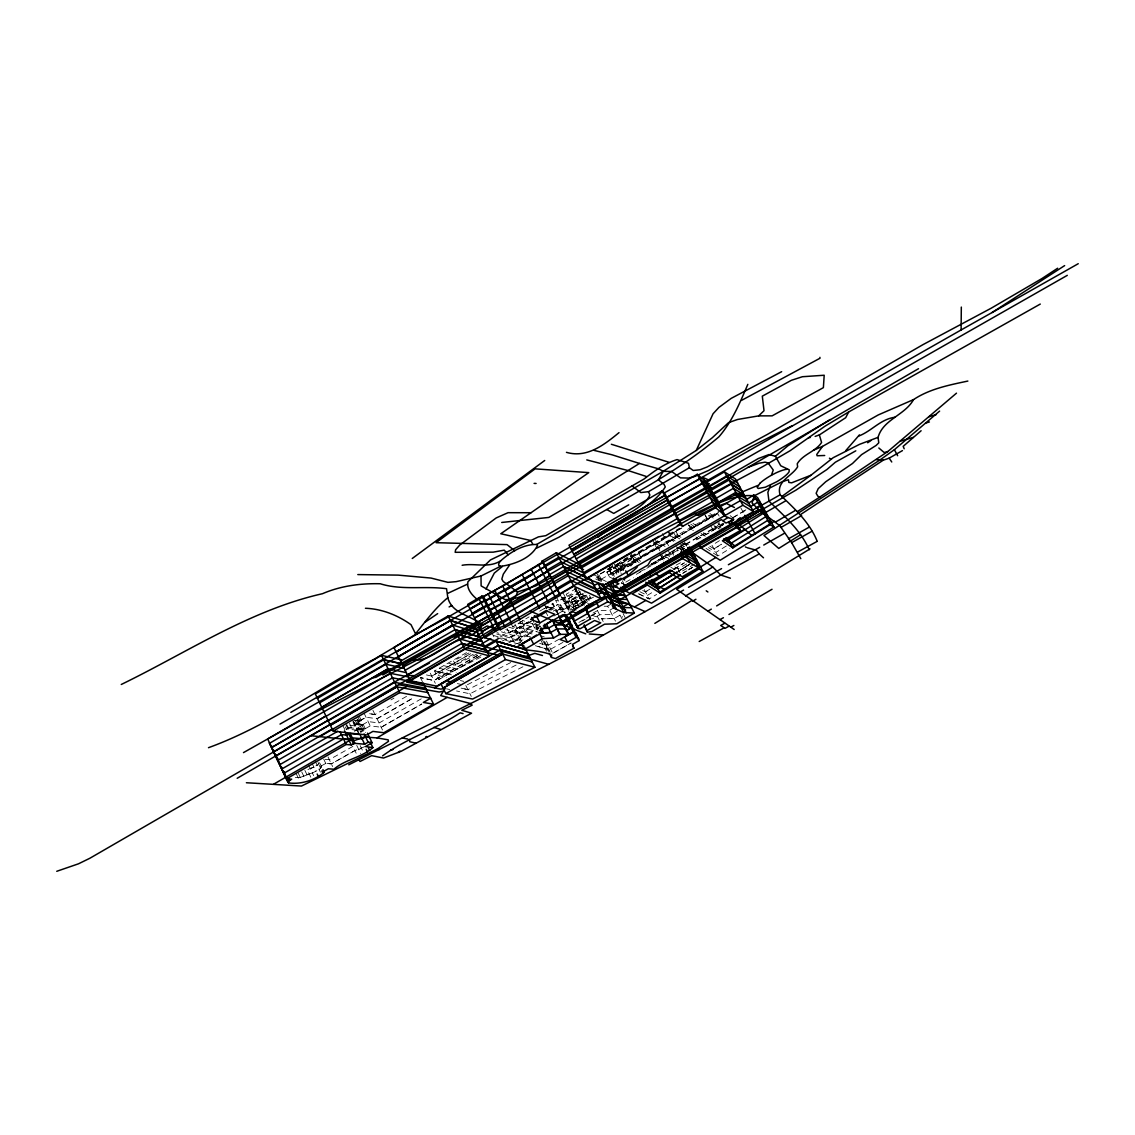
<?xml version="1.0" encoding="UTF-8"?>
<svg xmlns="http://www.w3.org/2000/svg" width="1135" height="1135" viewBox="0 0 1135 1135"><rect width="100%" height="100%" fill="white"/><g stroke="black" fill="none" stroke-linecap="round" stroke-linejoin="round"><path stroke-width="0.75" stroke-dasharray="5 3.75" d="M537.451 630.195L536.146 624.931L522.327 620.363M559.285 639.147L548.503 645.106L544.516 643.928L544.616 641.374L550.262 652.341M562.932 642.382L550.617 649.192L546.602 647.986L546.744 645.503L542.97 644.325M546.644 648.042L546.772 645.56M548.758 652.171L548.872 649.646L535.309 645.631M631.94 557.98L632.606 556.306L682.575 527.42L632.606 556.306M630.748 566.223L635.189 561.144L718.611 513.134L612.063 574.849L607.111 565.485M354.205 720.285L360.178 721.363L357.085 724.371M319.644 762.706L317.133 765.26L307.344 769.842L311.217 778.042M321.631 766.905L320.552 768.168L318.58 764.039L319.673 762.763L321.631 766.905L320.027 766.65M362.902 731.195L364.236 729.748L356.773 728.429L363.384 724.74L359.355 724.073L355.879 726.003L346.047 724.939L348.119 729.237L357.922 730.245L361.398 728.301L365.399 728.897L360.121 731.905L365.427 728.954M631.968 558.051L623.172 565.954L610.9 573.218L613.907 574.438L609.467 576.92L604.458 567.443M319.119 769.445L320.581 768.225M358.901 722.952L351.481 727.606M354.602 731.167L362.221 725.577L354.773 724.286L361.341 720.526M540.359 633.117C531.393 628.847 521.887 628.606 512.694 626.775L529.109 616.858M531.279 621.1L514.879 631.074L519.234 632.507L525.491 631.925L532.116 634.025M531.322 621.171L514.921 631.131L519.262 632.578M528.555 634.337L537.181 628.875L532.741 620.235M742.857 511.601L745.851 509.771M359.086 728.514L354.574 731.11M647.986 566.521L685.129 543.112L687.725 544.871M681.099 550.376L684.065 548.503L681.128 550.432M639.161 572.437L645.148 568.649M651.149 564.875L687.101 542.204L688.363 544.516M681.497 550.404L684.519 548.574M724.016 523.49L706.183 534.585L704.906 532.258M732.884 517.858L746.262 509.544M673.481 569.529L683.951 563.045M688.846 564.705L678.389 571.245L688.874 564.762M674.303 569.132L684.561 562.776M692.279 567.358L683.313 572.962L692.307 567.415M719.476 540.686L712 545.268L717.845 555.966L729.819 548.631M709.801 546.105L713.986 548.886L722.881 543.268M713.986 548.886L721.434 544.247M647.376 595.393L653.263 591.789M682.518 573.473L692.79 567.145M638.721 593.832L649.263 598.925L656.626 594.414M611.978 603.508L607.622 606.189L604.09 606.246L607.665 606.246L615.51 621.171M726.357 545.978L715.901 552.39L708.481 547.567M614.134 607.594L609.779 610.289L597.45 610.602L591.775 613.794M617.752 610.814L611.949 614.39L599.62 614.744L592.541 618.774M614.106 618.49L601.777 618.845L614.134 618.561L621.2 614.517L622.604 617.199M612.489 566.067L608.374 568.422L611.382 569.671L606.97 572.21M610.942 573.274L623.214 566.024M556.93 614.418L563.471 610.559L563.088 608.403L560.349 607.055L553.213 611.155M539.721 611.141L545.935 607.58L555.242 607.792L550.759 610.332M652.441 539.451L657.477 548.829L717.561 513.247L719.533 516.822M668.572 545.793L664.344 537.947L681.951 527.789M712.95 529.094L723.179 523.207M544.162 608.771L553.057 603.593L558.874 614.787M583.291 593.307L571.231 600.174L571.6 601.933L576.126 601.394L587.348 594.853M564.038 601.706L566.464 602.146L580.68 594.016L586.951 596.556L573.374 604.288L573.771 606.076L578.254 605.466L590.924 598.159L589.462 595.393M712.979 529.151L683.568 545.481L681.667 541.977M712.44 528.797L671.977 552.107L672.615 552.475M733.125 517.404L746.532 509.7M623.725 559.456L629.826 555.909M600.372 573.87L679.61 528.144M600.415 573.941L632.181 555.497M670.104 535.536L613.581 568.082L617.568 570.451M654.299 543.693L654.98 544.162L664.954 538.288M654.98 544.162L664.982 538.345L664.301 537.891M639.147 562.549L633.273 558.619L618.008 567.472L624.193 570.706M601.224 579.233L634.578 559.995M718.611 512.396L690.534 528.669L693.357 530.584M619.951 571.118L635.217 562.279L631.358 555.029L640.651 561.286M619.98 571.189L635.26 562.35M361.37 728.244L357.922 730.245L353.865 721.832M562.832 597.904L569.387 610.502L561.868 597.549L564.308 598.003L577.062 590.626M469.237 654.455L431.726 676.091L425.086 674.63M390.937 699.912L393.944 698.181M431.754 676.148L470.77 653.661M617.539 570.394L657.889 547.169L660.641 548.787L657.86 547.113M359.767 720.796L366.009 717.192L377.033 718.739L413.126 698.025M359.809 720.853L366.037 717.263M406.529 696.365L374.976 714.497L368.648 713.574L375.004 714.553M528.584 634.394L519.291 639.686L523.618 641.062M651.249 564.024L672.644 552.546L672.005 552.163L673.622 555.143M625.371 585.163L621.483 582.979L624.449 581.262M636.309 574.338L645.262 569.245M723.307 524.498L696.62 539.834L694.62 536.174M625.782 582.113L633.472 577.758M466.513 652.597L434.521 670.913L438.791 679.482L479.963 655.888M611.354 569.614L606.941 572.153L612.091 574.906M634.536 559.924L720.299 510.537M548.929 609.608L557.782 604.515L560.846 605.523L567.613 601.72L570.777 603.04L585.561 594.641L570.749 602.969L567.585 601.663L560.818 605.452M548.971 609.665L557.81 604.572M672.104 539.253L615.539 571.785L619.511 574.126M617.241 571.175L656.839 548.432L657.505 548.886M717.334 513.602L709.843 517.83L708.524 515.418M576.296 589.576L578.822 596.428L565.131 604.246L566.266 605.991L568.663 606.36L582.893 598.23L589.164 600.784L575.573 608.502M477.48 655.42L433.91 680.489L420.702 677.723M477.509 655.477L433.939 680.56L420.659 677.652M560.08 608.942L555.653 611.481L560.108 608.998L563.13 609.921L569.912 606.133M377.033 718.739L413.097 697.968M572.281 609.75L585.092 602.444L589.76 604.26M651.831 565.06L663.833 558.221M571.075 611.864L583.234 604.884L580.779 598.145L586.823 595.109M574.154 610.176L583.276 604.941L574.381 587.944M421.255 698.819L379.104 722.995L368.123 721.576L361.866 725.109L350.119 723.662M381.204 727.308L421.851 703.955L381.176 727.251L370.223 725.889L363.952 729.422L345.522 727.209M312.409 773.006L319.148 769.502M509.274 632.805L529.846 621.015L509.317 632.876L504.422 631.273M548.914 610.289L551.936 608.63L550.39 605.636M666.898 542.686L707.758 519.603M473.252 654.271L436.649 675.197L446.807 677.496M537.976 622.008L511.502 637.175L496.988 632.677M438.819 679.553L481.51 655.079M553.908 616.064L562.506 611.212L565.244 612.531L563.088 608.403M513.729 641.53L540.26 626.449L538.004 622.079M651.291 564.095L661.96 557.966M646.709 568.323L678.134 550.418M723.406 524.682L715.901 528.896L713.915 525.264M578.893 622.434L590.313 615.95M576.552 588.412L566.195 594.229L574.523 610.204M568.465 598.599L580.283 591.874M580.311 591.945L568.493 598.656L565.301 597.251L558.519 601.053M575.927 610.233L575.544 608.445L589.136 600.727L584.809 592.456M563.102 609.864L569.884 606.062L573.062 607.409L590.796 597.28M573.062 607.409L590.824 597.351M676.077 565.173L681.922 561.938M582.085 620.973L585.107 619.256M591.165 615.823L595.705 613.255L599.323 620.164M591.193 615.879L595.733 613.311M364.86 746.603L354.9 750.561L331.321 763.841L325.759 763.429L319.999 766.593L318.027 762.45M354.9 750.561L331.349 763.912L325.731 763.358M686.774 563.896L678.021 568.763L673.438 566.181M694.492 564.152L679.964 572.366L676.744 566.408M565.329 597.322L558.562 601.124L555.483 600.089L562.307 613.226M552.717 653.292L571.175 642.977L552.759 653.349L546.432 641.076M593.591 597.095L583.049 602.472L585.461 609.14M468.968 652.951L453.475 660.854L457.547 668.997M499.953 637.146L515.446 629.23L521.703 641.431L496.704 633.997M477.197 653.817L455.532 664.954L445.26 662.4M502.01 641.162L517.546 633.316L505.784 629.627M480.829 657.122L457.575 669.054L442.196 665.266M508.75 642.892L519.631 637.402L499.556 631.259M517.035 643.815L520.142 642.226M467.379 684.731L510.892 662.457M516.127 665.053L467.904 689.654L461.165 688.193M522.894 666.784L469.975 693.783L456.54 690.96M303.726 776.127L309.302 773.985M310.394 768.764L313.884 767.118M358.731 749.469L361.483 748.334M346.147 729.379L351.453 727.535M300.307 777.447L303.698 776.07M312.38 772.949L306.861 774.567M300.278 777.376L292.958 777.702M530.996 637.232L527.676 636.167L521.462 636.848L517.092 635.373L534.968 624.548L541.466 624.222M518.042 623.782L521.135 623.441L534.443 627.754M546.332 607.849L554.249 607.395M325.149 759.343L329.334 759.67L352.886 746.39L356.177 753.229M359.313 724.002L363.356 724.683M356.801 728.5L364.236 729.748M357.298 719.831L361.313 720.47M355.723 720.611L360.206 721.42M446.452 688.846L449.786 689.498M461.136 688.136L467.875 689.598M457.362 683.596L462.427 684.717M460.356 680.574L463.733 681.341M451.489 674.857L434.521 670.913L451.517 674.914M439.188 668.245L456.242 672.36M535.337 645.702L548.9 649.702M497.201 637.771L517.177 643.644M539.692 643.346L542.998 644.382M493.413 635.387L513.772 641.601M544.488 643.871L548.503 645.106M508.735 627.116L515.446 629.23M540.26 635.643L544.303 636.948M536.06 627.499L538.77 628.407M534.415 627.698L538.26 629.045L536.146 624.931M556.434 611.623L557.427 612.006M553.057 603.593L552.092 603.238L557.909 614.461M536.529 625.059L540.26 626.449M596.386 577.46L601.266 579.304M591.704 615.071L597.932 617.497M606.317 581.546L597.393 577.247L598.854 580.028M542.842 604.841L551.936 608.63M580.68 594.016L586.979 596.613M595.691 578.949L601.11 581.46M593.435 574.65L598.854 577.19M638.75 593.889L649.291 598.982M639.814 591.69L647.404 595.449M617.639 564.677L625.357 568.692M609.467 576.92L613.283 578.907M606.998 568.763L609.594 570.196L655.902 543.495L659.832 550.787M614.744 566.45L617.851 571.501M670.828 567.259L679.993 572.423M621.441 582.922L625.342 585.107M676.091 546.63L682.064 550.007M677.623 547.538L682.092 550.064M672.076 539.182L675.084 540.927M664.557 556.051L668.699 558.477M670.061 535.479L676.134 539.04M665.337 553.979L672.204 557.98M668.061 531.762L679.978 539.054M655.874 543.424L662.84 547.595M655.321 540.643L665.053 546.46M681.582 547.183L684.448 549.028M679.595 543.523L685.327 547.198M686.207 545.353L683.341 543.523L686.235 545.41L670.274 554.391L668.373 550.872M706.027 548.333L717.873 556.022M680.915 537.309L673.693 532.613L676.971 538.657M695.968 537.011L698.777 538.898M698.124 536.06L700.933 537.962M633.302 558.69L637.714 561.626M688.519 524.952L695.556 529.719M701.118 533.436L705.36 536.316M690.718 524.1L696.379 527.974M703.374 532.684L706.211 534.656M692.988 523.377L700.04 528.201M717.235 525.321L721.292 528.243M720.654 525.59L717.958 523.675L720.626 525.533L718.696 522.001M709.191 515.12L714.624 519.078M709.928 513.488L715.362 517.432M730.131 515.63L733.863 518.695M568.479 610.233L567.344 608.488L581.049 600.685L578.524 593.818M564.067 601.777L562.932 600.004L576.594 592.186L575.544 589.363M740.9 508.054L744.205 514.027M705.204 514.935L709.077 522.001M704.651 514.552L708.524 521.632M710.482 525.207L712.411 528.726M688.548 525.008L692.563 532.386M684.291 541.835L687.044 546.63M675.907 531.322L678.432 536.004M681.61 547.24L682.915 549.638M668.089 531.833L673.424 541.693M676.786 547.907L678.106 550.347M662.443 533.634L667.508 543.012M661.847 554.533L665.138 560.647M660.059 553.61L662.57 558.292M656.839 548.432L654.327 543.764L614.773 566.521L618.93 574.353M659.421 553.227L663.564 560.945M638.806 553.539L642.736 560.889M630.663 552.66L636.097 562.846M629.4 553.227L634.508 562.818M644.269 589.547L649.263 598.925M620.661 561.229L624.463 568.394M616.731 565.074L621.256 573.586M613.68 563.116L618.845 572.863M622.292 580.694L623.881 583.674M611.651 564.45L616.858 574.282M608.871 564.918L613.879 574.381M608.686 565.684L614.361 576.41M608.403 568.479L612.191 575.644M623.115 613.694L625.186 617.61M598.897 574.821L602.77 582.156M619.951 614.971L622.008 618.901M600.117 578.325L601.578 581.092M596.613 572.934L601.082 581.404M597.45 610.602L603.196 621.554M578.481 589.803L585.064 602.387M574.04 585.263L584.568 605.381M576.126 601.394L578.254 605.466M571.231 600.174L575.544 608.445M571.6 601.933L575.899 610.176M563.031 592.924L572.111 610.332M564.308 598.003L570.862 610.573M560.747 595.818L568.834 611.339M556.278 596.726L564.875 613.269M560.349 607.055L562.478 611.155M545.197 606.09L546.701 608.998M546.332 612.985L547.765 615.752M536.571 625.115L538.004 627.925M542.402 639.814L548.035 650.752M532.315 623.612L536.557 631.855M540.856 640.225L546.517 651.206M521.958 621.483L530.045 637.232M518.993 619.27L527.676 636.167M514.907 624.051L522.894 639.658M510.523 622.548L520.766 642.58M507.09 628.506L515.191 644.382M491.739 632.564L493.881 636.792M465.832 685.526L471.28 696.408M430.293 673.197L435.343 683.355M420.333 677.467L422.419 681.667M372.933 710.311L382.523 730.018M363.952 712.95L371.556 728.642M359.313 716.327L366.761 731.72M357.724 716.554L365.555 732.486M356.901 718.795L363.427 732.486M355.099 720.285L361.1 732.671M352.744 720.087L358.802 732.642M352.843 721.718L358.163 732.742M349.481 723.449L352.801 730.33M360.164 745.596L363.441 752.377M346.728 724.556L348.7 728.642M356.745 745.355L360.675 753.512M345.352 726.868L346.7 729.677M342.855 725.549L344.827 729.649M328.029 756.931L332.626 766.565M323.745 759.216L327.036 766.097M315.175 761.131L320.411 772.169M311.926 763.004L315.87 771.303M308.436 764.635L313.671 775.673M304.875 770.367L308.124 777.248M301.74 771.928L304.989 778.794M298.321 773.233L301.57 780.114M296.207 773.673L299.47 780.568M576.764 590.881L578.793 596.372M598.826 577.133L599.365 580.042M649.887 589.122L645.503 591.86L642.467 590.356L645.531 591.917L649.915 589.178M689.371 564.45L677.68 571.756L689.413 564.506M719.235 528.967L715.22 526.143L719.264 529.024"/><path stroke-width="1.5" d="M290.83 712.354L450.481 620.434L961.104 329.959L961.317 307.074M659.066 536.288L504.536 625.74L495.683 629.116L487.185 625.938L470.472 635.586L460.64 639.161L465.776 634.266L483.297 624.378L480.942 623.966C469.833 615.014 452.028 613.624 447.814 597.719L446.552 588.71C424.689 585.745 401.889 590.526 380.239 583.759C360.462 583.276 340.798 585.83 322.468 593.704C250.182 610.02 187.261 652.426 121.261 684.476M560.349 617.766L564.663 615.369L567.386 616.66L579.077 640.58L572.494 644.425L573.913 648.241L555.441 658.555L551.454 657.42L551.624 654.98C542.729 651.121 533.422 651.008 524.342 649.546L521.533 644.056L530.797 638.707L533.62 644.198L524.342 649.546M462.129 565.273C475.139 562.917 488.32 568.436 500.606 560.903C510.353 552.135 523.249 544.204 536.642 544.474L537.522 545.297C531.549 558.051 514.013 564.705 500.507 566.322L480.999 575.998L481.126 585.887L505.061 599.62C516.879 599.748 527.491 593.733 537.423 588.029L647.489 525.562L918.527 368.691M475.962 598.329C471.295 594.314 466.457 588.313 467.932 581.744L490.433 559.952L538.444 536.869L545.751 535.677L644.127 478.97C653.916 471.224 664.911 463.378 677.042 459.604L688.505 463.293L689.399 467.719L693.23 470.486L700.111 469.748L707.19 466.939L767.53 434.322L922.869 344.7L991.139 308.238L1041.902 278.572L1057.664 268.229M967.857 381.062C949.186 385.035 929.707 388.823 913.547 399.591C904.978 415.211 882.973 419.482 878.064 437.358L859.621 444.31L833.147 457.717L810.915 475.253L791.634 482.829L788.811 482.403L788.47 479.779L782.824 481.424L754.122 495.839L752.094 503.089L760.251 511.119L779.816 525.675L791.634 542.658L800.813 558.675M1040.284 304.066L848.668 411.977L845.688 417.708L819.356 434.932L821.584 442.48C815.682 451.631 802.927 454.199 797.238 463.775L797.635 466.797C791.932 476.388 775.815 481.24 780.1 494.817C794.528 508.622 809.482 522.157 817.186 541.267M536.926 547.992L559.002 537.181C612.545 504.38 670.742 477.849 718.881 436.862C732.118 421.61 739.949 402.755 747.823 384.354M358.873 759.755L360.05 761.471L371.67 755.655L383.531 758.038L401.095 751.313L471.536 713.206L461.803 710.269L472.16 705.176L470.628 703.587L440.664 695.585L445.246 688.278L440.749 689.115L406.699 682.135L466.57 647.745C477.083 642.566 485.681 635.047 495.683 629.116M760.053 483.184A18.33 4.143 -29.1 0 1 771.417 475.267L773.247 470.032L768.069 462.924L765.033 462.158L759.102 463.222L747.894 467.379M208.485 747.695C267.888 726.116 319.432 687.725 375.16 658.697L414.417 635.203C424.76 622.505 434.96 608.161 447.814 597.719M760.053 483.155L757.173 487.44L758.223 488.49L765.331 487.199L776.695 481.779A18.33 4.143 -29.1 0 0 789.137 471.635L789.194 469.791L780.752 465.776L775.404 456.27L768.962 454.553L758.279 458.554L554.405 575.8L535.635 585.944L517.546 592.002L516.241 595.464L513.162 598.968L504.607 606.7L495.342 612.574L382.807 674.956M637.629 565.712L604.274 585.007L586.611 578.666L569.004 545.169L662.116 490.902L664.415 492.888L697.273 474.288L707.034 482.73L725.024 515.46L637.629 565.712L636.976 567.429L628.166 575.36L615.865 582.596L613.482 578.07M770.523 485.028L767.87 492.377L768.962 501.117C783.973 515.829 800.544 530.031 809.241 549.709M486.021 589.051L494.307 573.104L502.422 566.436M536.642 544.474L663.237 471.309L696.266 450.439L713.064 413.764L718.937 407.408L731.21 398.357L781.66 371.684M792.343 425.653L751.029 446.608L708.51 470.472L694.663 476.487L688.789 478.076L680.475 477.863L671.65 471.479L663.237 471.309L658.399 479.878L664.074 484.333L665.294 486.943C649.958 510.821 618.986 519.177 598.188 537.139M271.847 746.135L271.946 747.639M273.847 750.391L273.946 751.881M913.547 399.591L878.235 414.942L822.464 446.424L816.76 454.468L817.101 455.759L824.705 455.49M277.295 759.755L277.834 758.847L277.933 760.379M279.934 764.635L275.848 754.647L275.947 756.137M281.877 767.459L281.948 768.906M283.863 771.672L283.949 773.162M283.353 772.623L283.892 771.729L285.211 774.552M845.603 450.822L859.394 434.918M322.936 769.629L324.199 772.311C314.565 780.227 301.045 784.682 288.517 782.88L288.46 781.476L291.681 779.163L286.446 778.88L267.704 738.998L322.368 707.119M509.672 564.889L503.302 574.14L501.826 579.091L503.174 581.46L517.546 592.002M398.101 752.462L400.017 751.072M370.294 742.276L372.876 747.596C361.71 757.542 345.409 759.287 333.889 769.232L328.313 768.778L322.567 772.013L324.199 772.311M382.58 755.867C406.245 738.502 435.57 729.28 460.101 712.808L463.066 713.603M956.493 393.164L887.84 451.531L819.711 497.116L817.909 496.265L816.136 493.314L818.221 488.632L825.769 481.722L852.498 463.491L861.536 454.667L876.135 445.431L878.774 442.834L878.064 437.358M758.662 415.878L764.011 410.714L762.309 396.158L791.365 380.31L802.402 376.721L824.194 375.245L823.386 387.645L772.126 415.85L758.662 415.878L737.509 419.482L728.556 422.631L712.425 437.628L696.266 450.439M775.404 456.27L787.96 445.743L830.224 419.482M939.624 411.097L894.38 449.701L879.923 459.987L763.954 535.493L778.752 548.432L800.586 534.713M904.169 448.793L903.176 446.353L921.123 430.747M810.915 475.253L781.604 496.662M412.26 558.477L544.715 460.484M566.45 452.34C586.994 458.356 604.118 444.849 619.029 432.634M848.668 411.977L824.989 426.207L790.059 450.751L762.947 466.513L653.476 525.008L415.41 660.825L309.77 715.234L243.486 752.604M758.606 509.501L561.03 624.136M540.984 627.839L543.14 632.011L516.609 647.163L484.56 637.7L467.677 604.387L481.921 596.074L483.453 596.428L502.734 586.157L542.956 561.839L554.064 583.177M485.737 600.926L524.611 579.389L540.657 569.061M526.938 583.887L547.68 570.919M535.99 578.524L547.708 570.99L546.786 570.238L561.144 561.91M538.316 583.035L550.106 575.573L549.17 574.821L563.542 566.507L591.307 580.013L601.153 598.727L575.97 612.999L572.834 611.737L566.053 615.539L563.045 614.645L552.702 620.575L543.353 625.952L545.822 627.059L539.451 630.72L543.14 632.011M540.7 587.604L552.49 580.155L551.567 579.417L565.954 571.104L593.605 584.383M543.069 592.2L554.873 584.752L560.321 595.208L519.802 619.398L500.407 629.698L498.903 629.414L484.56 637.7M545.453 596.783L557.271 589.349L556.363 588.639L570.777 580.326L598.216 593.151M867.665 442.763L870.772 440.65M425.157 622.136L437.67 613.624M855.818 450.822L835.346 462.229L826.947 469.493L795.89 490.164L610.971 596.641L579.687 582M1064.644 265.604L992.033 312.565L961.104 329.959M819.711 497.116L797.38 511.573M800.757 514.425L883.229 460.2L889.159 458.143L902.453 450.609M663.237 471.309L658.726 468.883L639.487 463.435L602.983 486.191L548.773 517.432L501.727 522.469M746.291 499.726L753.683 495.002L757.627 497.598L773.957 526.981L720.186 560.25L701.09 548.049L698.678 543.622M532.202 637.728L536.543 635.033M748.263 503.273L755.683 498.606M533.62 644.198L542.246 638.693L553.582 637.969L559.796 634.351L569.004 634.323L560.037 639.487L567.486 642.268L576.098 637.373L578.765 638.551M750.263 506.877L757.683 502.223L761.613 504.763M624.647 579.999L623.541 579.233L647.872 565.088L650.852 560.236L721.406 519.589L722.924 520.738L728.003 517.503M752.264 510.495L759.698 505.841L763.6 508.352M761.713 509.459L736.487 525.377L761.67 509.402L765.6 511.928M750.845 526.044L765.728 516.709M715.83 557.484L659.322 592.498M858.698 436.053C871.723 431.116 880.576 419.042 895.175 417.212M730.372 578.183L720.768 575.048L712.766 567.018L676.644 589.335L734.189 629.514M735.891 522.398L740.346 530.485L722.385 540.742L732.884 547.879L770.14 524.64L773.957 526.981M654.115 581.688L672.034 570.522M648.809 580.652L656.044 585.319L676.9 572.168M656.044 585.319L676.942 572.239M737.438 519.844L740.403 517.986L737.466 519.915M680.333 574.821L657.931 588.824L647.886 582.454M680.362 574.877L657.959 588.881L647.915 582.51M738.445 528.924L763.713 513.077L767.586 515.531M725.903 538.16L728.556 540.005L750.888 526.115M732.259 547.467L774.496 521.192M660.215 593.123L699.089 568.862L702.863 571.274L651.518 603.167L632.025 593.875L647.376 585.05L660.215 593.123L652.866 579.347M723.946 539.082L730.543 543.608L767.757 520.341L771.587 522.724M691.641 600.628L654.838 623.385M810.035 548.872L716.639 605.92M620.717 587.277L634.366 613.042L616.887 623.782L604.586 624.193L591.874 631.528L587.391 632.181L584.255 625.158L587.391 632.181M237.187 778.284L398.782 684.632C517.872 617.298 630.762 536.926 758.01 485.397M533.578 573.884L505.047 590.64M529.293 588.455L538.359 583.092M540.728 587.675L512.069 604.345M543.112 592.257L506.494 613.255L495.101 619.284L493.555 618.901L479.24 627.201M246.394 782.739L301.47 786.044L377.487 748.887L388.482 741.354L388.17 739.85L376.976 737.892L364.222 737.026L355.127 740.318L310.848 735.707M545.481 596.854L516.765 613.496M632.082 485.922L640.807 492.576L648.468 491.696L689.399 467.719M469.961 608.885L484.248 600.642M469.989 608.956L480.899 602.515M472.273 613.453L486.574 605.21M472.302 613.524L483.226 607.097M488.064 605.494L507.416 595.265M485.525 611.609L474.586 618.036L529.321 588.526M751.64 535.422L744.673 529.293L727.124 539.622L734.827 545.878M795.507 510.339L775.645 522.001M707.956 611.112L711.333 609.126M560.321 595.208L542.048 561.13L556.349 552.745L581.304 565.344M558.746 557.328L544.403 565.656L545.339 566.408L540.629 569.004M492.703 602.841L488.107 605.551L486.546 605.139M490.391 610.062L509.757 599.833M487.866 616.192L476.913 622.618L491.242 614.375L492.76 614.702L512.098 604.402M492.732 614.631L497.343 611.921M479.268 627.272L490.235 620.845M481.566 631.798L495.924 623.555L497.428 623.867L516.808 613.567M481.595 631.855L492.562 625.442M692.605 601.195L695.925 599.252M448.07 615.979L393.944 647.546L410.317 680.716L436.734 686.164L489.369 655.916L473.139 623.867L448.07 615.979L464.825 649.248L489.369 655.916M401.421 659.832L381.445 655.321L315.346 693.939L333.165 731.096L366.633 734.983L372.89 731.394L383.843 732.728L433.57 704.197L423.128 683.114M317.459 698.351L383.644 659.818L401.918 663.833L383.616 659.747M495.059 619.213L499.684 616.504M497.4 623.796L502.025 621.1M763.685 513.658L785.321 501.046M728.954 614.489L772.027 589.278M664.613 495.513L571.416 549.751L664.585 495.456L666.912 497.47M573.799 554.277L667.082 500.067L669.395 502.067M398.399 656.569L452.638 625.03L477.594 632.649M573.828 554.348L667.125 500.124M319.616 702.82L385.857 664.301M398.442 656.64L452.666 625.101M321.758 707.304L388.028 668.742L406.245 672.615M400.655 661.123L454.965 629.67L479.821 637.061M321.787 707.375L388.071 668.799M269.676 743.212L324.44 711.418M323.915 711.787L390.284 673.31L408.387 676.942M326.469 715.646L271.691 747.511L326.497 715.717M273.705 751.796L328.568 720.016M559.456 594.57L573.842 586.199L601.153 598.727M598.613 591.207L620.944 578.226M560.208 634.664L552.532 620.306L546.318 623.924L553.582 637.969M507.373 595.208L526.966 583.943M709.488 480.36L703.019 477.495L724.173 515.971L733.579 519.66L728.471 522.639L730.699 524.256L753.484 511.587L735.381 478.927L724.414 471.862L705.828 482.616L709.049 484.021M576.211 558.888L669.622 504.749L671.892 506.65M578.637 563.485L672.133 509.374L674.389 511.261M402.911 665.692L457.263 634.238L482.02 641.403L457.263 634.238M581.049 568.096L674.658 513.999L676.9 515.858M326.071 716.284L392.497 677.822L423.71 683.951M405.167 670.246L459.576 638.821L484.276 645.872M328.228 720.782L394.71 682.334L425.852 688.278M275.734 756.094L330.625 724.329M396.909 686.788L330.384 725.293L396.938 686.859L427.994 692.605M277.749 760.393L332.697 728.642M279.777 764.692L337.819 731.195M726.684 475.962L708.041 486.645L711.29 488.093M474.586 625.853L479.14 623.214M710.297 490.746L728.954 480.062L739.836 486.958M476.714 630.067L481.297 627.499M731.224 484.177L742.063 490.973L731.181 484.106L712.553 494.86L715.788 496.265M583.475 572.721L677.169 518.638M407.422 674.828L461.874 643.403L486.489 650.227M586.611 578.666L680.376 524.554L682.589 526.356L715.66 507.771L725.024 515.46M410.317 680.716L464.825 649.248M319.942 736.572L407.039 686.349L439.188 692.024L444.267 691.016M333.165 731.096L399.761 692.62L430.761 698.195L423.355 702.437L433.57 704.197M281.806 769.005L341.436 734.643L346.487 735.054L350.176 733.522M283.835 773.318L343.508 738.97L348.558 739.367L350.843 738.289M521.49 643.999L530.769 638.65M623.456 586.696L680.149 554.15L682.546 558.562L698.295 567.67L682.291 576.693L670.161 569.997L629.655 593.222L625.782 591.108L623.456 586.696L680.12 554.079L687.569 558.25M698.649 543.566L734.246 523.107L736.686 527.534L740.346 530.485M365.47 736.743L362.022 738.729L352.29 737.892M362.051 738.8L365.513 736.799L369.485 737.339M701.09 548.049L736.686 527.534M286.446 778.88L346.161 744.489L351.226 744.9L354.914 743.368L364.661 744.205L368.123 742.205L372.11 742.772L367.47 733.167M376.976 737.892L447.176 697.387M610.971 596.641L634.493 606.941L645.758 600.429M414.417 635.203L445.871 618.32L633.713 510.594C639.842 506.38 646.907 502.11 649.858 494.945L648.468 491.696M504.607 606.7L527.591 593.491M477.367 635.217L483.482 631.784M479.537 639.502L485.652 636.068M717.079 503.089L735.778 492.406M481.708 643.8L490.873 638.608M738.062 496.534L719.349 507.203L722.541 508.551M721.619 511.332L740.346 500.663M572.636 611.056L569.586 612.801L577.914 628.35L580.297 628.691L594.556 620.519L600.727 622.831L587.079 630.535M446.41 684.178L503.216 651.603L548.716 664.316L582.269 646.893L683.568 590.072M273.748 784.129L350.985 739.694M625.782 591.108L682.546 558.562M627.839 604.047L620.902 608.048L625.612 609.977L623.839 612.588L613.652 608.09L612.233 605.381M628.747 504.834L613.723 513.417L606.842 509.558M547.453 611.197L536.969 617.142L534.287 616.163L536.969 617.142L539.919 622.888L554.887 614.319L545.864 610.687L530.669 619.398L539.919 622.888M483.879 648.085L496.094 641.162L525.888 649.631M593.506 585.83L598.003 583.333L603.366 585.731L613.013 604.033L613.652 608.09M724.173 515.971L742.886 505.245L753.484 511.587M595.776 590.157L600.273 587.646M616.447 579.219L611.992 581.688L614.404 586.256L619.455 588.81L730.699 524.256M530.102 657.846L500.45 649.702L440.919 683.781L445.828 693.627L472.6 699.047L534.911 667.266L524.512 646.936M602.557 591.973L598.074 594.541L602.529 591.917L607.878 594.286M614.404 586.256L618.83 583.716L615.865 582.596M443.061 688.08L502.635 654.03L532.23 662.017M613.17 597.62L761.925 512.367M576.85 626.747L590.569 618.901L585.348 606.856M780.951 527.463L801.622 515.602M280.019 724.087L1067.297 275.351M56.75 871.297L78.499 863.806L89.835 858.273L392.284 683.256L429.413 663.095M677.34 525.604C700.281 513.843 727.507 492.973 754.122 495.839M498.563 638.523L484.248 646.624L469.706 642.779M434.535 687.838L446.722 680.886L450.68 681.724M443.104 688.15L502.677 654.086M604.841 596.301L586.852 606.09M445.828 693.627L505.458 659.577L534.911 667.266M564.677 626.094L568.961 623.64L571.699 624.945M564.705 626.151L568.99 623.697M588.228 612.375L607.736 601.82L613.013 604.033M630.691 593.52L618.93 600.131M635.33 590.881L668.6 572.253L680.716 579.375M571.16 627.868L566.862 630.322L571.132 627.811L573.856 629.102L574.197 631.173L572.749 628.393M651.149 582.198L655.803 584.667L673.083 574.835M564.705 636.891L573.303 631.996L576.012 633.259L579.077 640.58M573.331 632.053L564.733 636.948L567.486 642.268M784.555 533.223L763.742 545.041M477.707 621.37L375.926 677.297L373.188 677.765M372.11 742.772L365.513 746.532L372.876 747.596M730.756 627.244L733.863 625.47M992.033 312.565L1078.25 263.703M666.869 497.4L699.798 478.871L709.503 487.213M545.382 578.155L550.064 575.502M780.1 494.817L756.988 507.898M530.159 611.127L558.987 623.271L593.548 603.735M688.519 587.306L721.576 568.607M669.366 501.996L702.324 483.467L711.929 491.639M671.863 506.593L704.849 488.064L714.44 496.194M674.36 511.19L707.375 492.661M415.24 659.222L413.381 660.272C431.073 661.265 444.934 643.985 461.633 639.374M676.857 515.801L709.9 497.272L719.391 505.203M759.712 547.311L728.358 564.733M791.634 542.658L812.064 531.208M679.368 520.412L712.44 501.897L721.874 509.714M788.399 538.841L809.071 527.222M454.128 637.544L479.878 623.115M685.554 595.96L720.768 575.048L759.202 553.923L763.5 557.796M720.03 619.582L723.421 617.71M724.768 623.243L720.697 625.498L724.244 627.769L699.188 641.502M426.803 736.459L425.668 737.083L426.49 737.225M724.981 628.379L728.996 626.165M817.001 541.466L797.536 552.107M392.923 749.611L390.497 750.136M741.41 400.442L819.967 358.263L819.924 357.341M449.105 606.941L451.801 605.523M586.809 606.019L595.832 601.366L598.769 606.941M771.417 475.253L775.886 472.954A18.217 4.114 -29.1 0 1 786.853 469.322M348.771 764.806L548.716 664.316M467.535 584.114L447.857 593.321M346.487 735.054L348.771 733.976L353.51 743.822M348.587 739.424L352.247 737.821M822.464 446.424L813.554 450.169M601.408 599.351L609.424 595.974M736.388 522.384L731.153 524.54L732.217 519.475L733.579 519.66L726.017 523.051L722.924 520.738M815.157 436.422L819.356 434.932M524.498 656.91L534.812 653.349L542.459 655.519M936.375 414.545L928.742 416.815M925.592 423.085L929.409 421.95M900.083 441.245L913.264 437.401M887.84 451.531L884.208 452.539L878.831 447.999M480.999 575.998L456.114 581.659L447.956 582.354L431.073 578.07L398.101 575.119L357.809 574.58M808.503 437.784L810.39 437.429M555.157 624.888L564.01 624.69M563.045 624.378L554.731 624.576L548.531 628.18L540.43 628.691M552.972 620.689L561.811 620.462M539.38 633.131L550.73 632.465L556.987 628.903L566.209 628.918M550.759 632.521L539.409 633.188L542.246 638.693M733.948 495.115L742.304 494.945M531.038 512.722L508.069 512.679L496.194 517.943L459.845 544.942L455.632 549.723L455.163 552.305L493.186 552.163L504.28 550.135L508.026 554.774M613.581 582.879L607.863 582.354L623.839 612.588L634.366 613.042M534.088 483.382L536.089 483.453M623.413 607.523L631.557 607.75M407.82 675.424L414.119 675.651M608.53 598.372L618.83 603.111L629.372 603.621M627.201 599.521L616.603 598.897L608.97 595.123M616.802 595.024L625.03 595.407M625.059 595.464L614.404 594.74L604.061 589.874M622.86 591.307L612.219 590.583M617.383 587.022L610.02 586.44L605.395 584.057M883.229 460.2L876.433 459.618M589.249 633.983L603.295 634.976M365.442 608.275C381.885 608.857 397.718 615.198 411.012 624.69L415.211 633.117M610.772 602.614L623.37 607.466M621.185 603.309L611.197 599.351M402.272 737.977L407.82 739.027M594.243 450.425L611.921 454.766L639.487 463.435M398.782 684.632L407.039 686.349M385.829 664.245L404.074 668.217M484.219 600.571L485.78 600.997M466.57 647.745L497.4 654.895M415.878 743.155L409.749 741.708L409.508 739.353M746.248 547.297L745.425 546.914M586.767 459.902L628.364 470.628L646.326 476.473M484.248 646.624L503.216 651.603M500.478 649.773L530.13 657.903M527.988 653.746L498.251 645.404L486.064 652.398L498.293 645.46L528.03 653.803M461.874 643.403L486.518 650.298M525.916 649.688L496.094 641.162L505.458 659.577M518.808 644.084L523.831 645.588M454.936 629.599L479.779 636.99M433.84 727.379L440.55 729.394M475.324 628.194L450.34 620.476L396.158 652.015L450.368 620.533L475.366 628.251M611.354 444.267L668.941 462.271M575.062 622.888L576.041 623.257M573.828 619.015L571.77 617L585.504 609.197L590.569 618.901M572.849 618.646L573.799 618.958M570.65 614.404L571.629 614.787M747.156 547.708L756.463 550.276L759.202 553.923M601.82 585.646L604.558 586.738M619.753 589.987L623.753 591.548M716.27 501.613L719.476 502.989M585.731 633.855L558.987 623.271M718.029 500.351L714.851 499.031L733.494 488.291L744.29 495.002M713.603 496.761L716.823 498.166M710.95 491.923L714.142 493.285M377.487 748.887L379.147 749.597M708.283 487.085L711.531 488.532M604.799 596.244L610.133 598.585L610.573 601.309M705.63 482.262L708.893 483.723M634.493 606.941L645.162 611.623M600.245 587.59L605.622 590.016L606.09 592.796M500.507 566.322L499.102 565.67A22.09 5.632 -27.4 0 1 500.606 560.903M569.543 620.802L566.833 619.54L561.087 622.746L566.833 619.54L569.515 620.746L569.898 622.916M595.918 588.767L568.323 575.658L553.965 584.028L554.845 584.681L553.994 584.085M613.439 603.579L621.001 607.225M563.513 566.45L591.278 579.942M561.101 561.853L584.369 573.345M558.704 557.257L583.574 569.656M734.43 507.501L726.074 503.287L715.22 507.047L698.351 515.531L694.478 513.091M604.529 586.681L612.247 590.64M655.803 584.667L664.386 589.405M681.085 552.021L694.024 559.796M681.113 552.078L685.583 554.575M740.304 500.592L751.001 507.104M738.02 496.463L748.76 503.06M687.526 558.179L695.982 563.4M735.735 492.349L746.518 499.031M683.554 550.844L692.08 556.193M765.699 516.652L769.587 519.121M685.838 549.865L690.137 552.603M726.641 475.891L737.608 482.942M696.748 564.549L700.579 567.046M651.22 579.815L654.143 581.744M694.804 560.96L698.649 563.485M755.655 498.549L759.613 501.173M692.861 557.37L696.72 559.938M829.415 458.199L830.777 459.093M690.917 553.781L694.79 556.377M688.973 550.205L692.875 552.83M688.335 547.496L690.917 549.226L688.363 547.552M723.917 539.011L730.5 543.552M725.875 538.103L728.528 539.934M706.24 590.81L707.885 591.973M712.766 567.018L690.562 551.213M655.462 573.374L660.3 576.977M514.765 550.745L507.061 544.616L436.095 542.7L535.082 468.854L588.753 472.628L500.776 533.748L530.797 540.515L532.769 544.176M542.048 561.13L542.956 561.839M734.217 523.036L737.934 526.101M677.127 518.582L679.397 520.483M707.332 492.604L716.909 500.705M702.324 483.467L711.971 491.71M744.673 529.293L739.85 525.023M285.963 777.432L285.906 776.014L288.46 781.476M897.643 455.717L894.38 449.701M889.159 458.143L891.755 461.988M575.09 622.945L573.998 621.256L587.731 613.467L585.901 608.445M753.683 495.002L770.14 524.64M724.414 471.862L742.886 505.245M744.886 515.262L755.257 534.017M697.273 474.288L715.66 507.771M727.223 537.579L732.884 547.879M664.415 492.888L682.589 526.356M662.116 490.902L680.376 524.554M689.654 546.9L702.863 571.274M687.711 547.865L699.089 568.862M683.596 550.901L689.924 562.591M648.738 572.111L651.093 576.523M645.815 582.156L647.376 585.05M625.768 570.834L628.166 575.36M610.275 582.681L626.208 612.815M603.068 583.915L616.305 609.027M598.003 583.333L607.736 601.82M556.349 552.745L573.842 586.199M576.736 624.605L578.85 628.648M570.678 614.461L577.914 628.35M565.613 614.673L567.018 617.383M569.869 622.86L567.358 616.603M538.288 564.492L555.625 597.861M564.663 615.369L576.098 637.373M569.004 634.323L558.633 615.851L568.053 634.025M572.565 645.645L573.913 648.241M531.251 569.387L548.517 602.699M552.561 620.363L559.796 634.351M522.256 574.821L539.451 608.105M544.374 624.25L545.822 627.059M531.719 617.468L533.195 620.348M549.439 653.476L551.454 657.42M502.734 586.157L519.802 619.398M494.846 590.498L511.857 623.739M488.05 593.719L505.047 627.002M483.453 596.428L500.407 629.698M481.921 596.074L498.903 629.414M478.587 597.961L495.541 631.287M381.445 655.321L399.761 692.62M364.122 733.948L368.123 742.205M368.449 747.88L369.726 750.547M364.661 744.205L359.994 734.544L350.218 733.593L354.914 743.368M366.165 749.313L367.456 751.966M344.458 730.827L351.226 744.9M340.032 731.734L346.161 744.489M321.843 770.892L323.106 773.559M317.162 774.027L318.424 776.695M288.247 777.773L289.538 780.497M288.517 782.88L269.336 742.801L287.921 782.341M603.323 585.674L603.848 588.54M607.835 594.229L608.332 597.053M571.671 624.888L572.04 627.045M575.984 633.202L576.31 635.245"/></g></svg>
